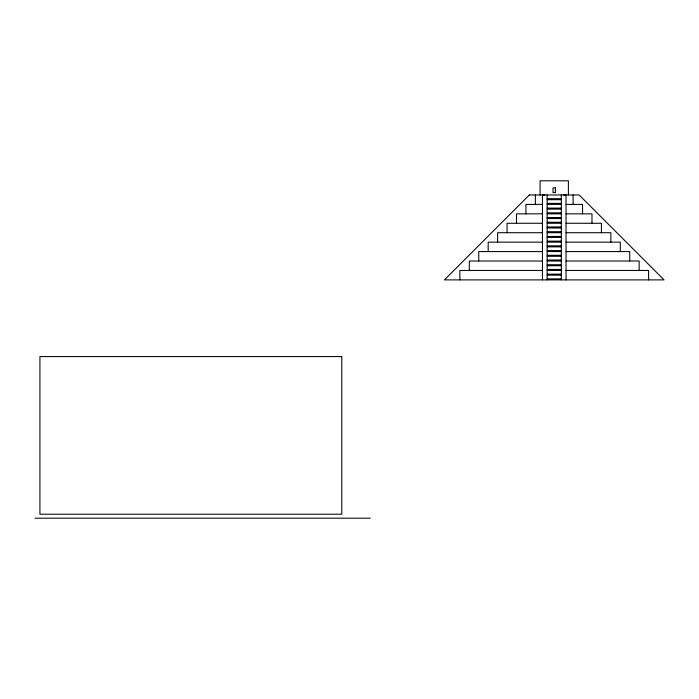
<?xml version="1.0" encoding="UTF-8"?>
<svg xmlns="http://www.w3.org/2000/svg" width="699" height="699" viewBox="0 0 699 699"><rect width="100%" height="100%" fill="white"/><g stroke="black" fill="none" stroke-linecap="round" stroke-linejoin="round"><path stroke-width="1.05" d="M542.441 195.309L544.801 194.96M566.033 195.309L563.674 194.96M547.16 198.673L561.314 198.673M547.16 199.678L561.314 199.678M547.16 203.392L561.314 203.392M542.441 204.396L525.928 204.396L525.928 213.833M547.16 204.396L561.314 204.396M566.033 204.396L582.547 204.396L582.547 213.833M547.16 208.11L561.314 208.11M547.16 209.115L561.314 209.115M547.16 212.828L561.314 212.828M542.441 213.833L516.491 213.833L516.491 223.269M547.16 213.833L561.314 213.833M566.033 213.833L591.983 213.833L591.983 223.269M547.16 217.546L561.314 217.546M547.16 218.551L561.314 218.551M547.16 222.265L561.314 222.265M542.441 223.269L507.055 223.269L507.055 232.706M547.16 223.269L561.314 223.269M566.033 223.269L601.42 223.269L601.42 232.706M547.16 226.983L561.314 226.983M547.16 227.988L561.314 227.988M547.16 231.701L561.314 231.701M542.441 232.706L497.627 232.706L497.627 242.142M547.16 232.706L561.314 232.706M566.033 232.706L610.856 232.706L610.856 242.142M547.16 236.419L561.314 236.419M547.16 237.424L561.314 237.424M547.16 241.138L561.314 241.138M542.441 242.142L488.19 242.142L488.19 251.579M547.16 242.142L561.314 242.142M566.033 242.142L620.293 242.142L620.293 251.579M547.16 245.856L561.314 245.856M547.16 246.861L561.314 246.861M547.16 250.574L561.314 250.574M542.441 251.579L478.754 251.579L478.754 261.015M547.16 251.579L561.314 251.579M566.033 251.579L629.729 251.579L629.729 261.015M547.16 255.292L561.314 255.292M547.16 256.297L561.314 256.297M547.16 260.011L561.314 260.011M542.441 261.015L469.317 261.015L469.317 270.452M547.16 261.015L561.314 261.015M566.033 261.015L639.166 261.015L639.166 270.452M547.16 264.729L561.314 264.729M547.16 265.734L561.314 265.734M547.16 269.447L561.314 269.447M542.441 270.452L459.881 270.452L459.881 279.888M547.16 270.452L561.314 270.452M566.033 270.452L648.602 270.452L648.602 279.888M547.16 274.165L561.314 274.165M547.16 275.17L561.314 275.17M547.16 278.884L561.314 278.884M34.95 518.195L370.348 518.195M573.11 194.96L573.11 204.396M568.392 194.96L568.392 180.805L540.082 180.805L540.082 194.96M566.033 194.96L566.033 279.888M561.314 194.96L561.314 279.888M547.16 194.96L547.16 279.888M542.441 194.96L542.441 279.888M535.364 194.96L535.364 204.396M529.361 194.96L444.433 279.888L664.05 279.888L579.121 194.96L529.361 194.96M555.417 187.882L553.058 187.882L553.058 192.601L555.417 192.601L555.417 187.882M341.776 356.577L39.922 356.577L39.922 514.219L341.776 514.219L341.776 356.577"/></g></svg>
